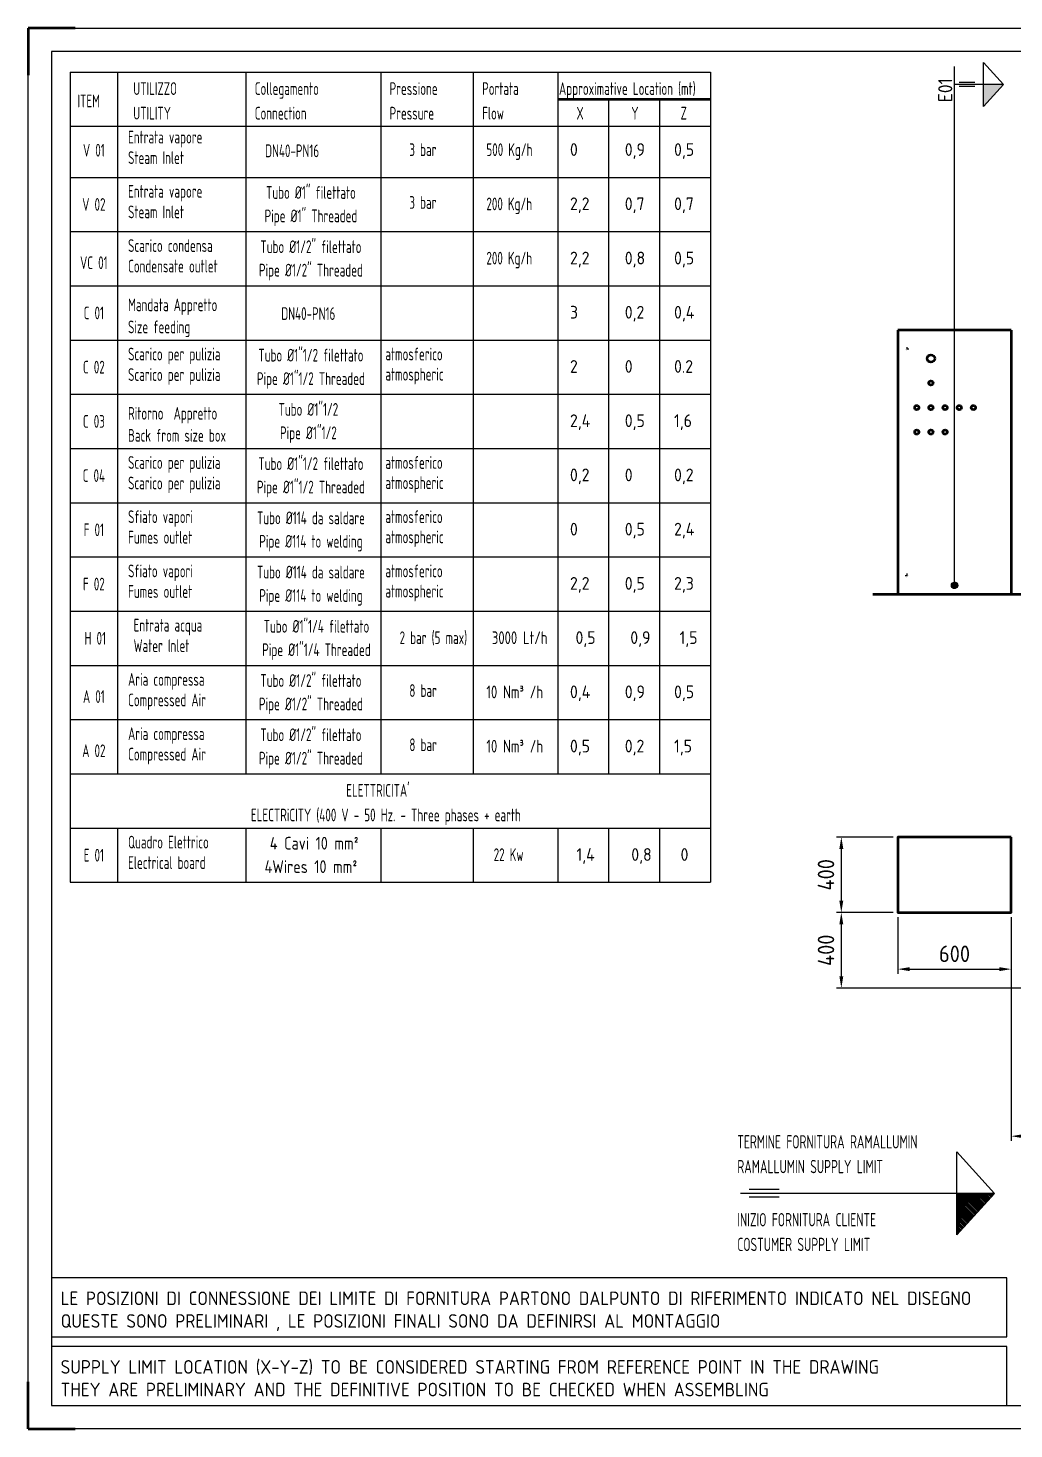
# Model space of a CAD drawing. Header units: millimetres. Extents: x 0 to 10500, y 0 to 7425.
# Drawn here: x 0 to 5226, y 0 to 7425 of the extents above; entities that cross this region are included whole.
import ezdxf
from ezdxf.enums import TextEntityAlignment as Align

# ---------------------------------------------------------------- set-up
doc = ezdxf.new("R2010")
doc.units = ezdxf.units.MM
doc.header["$LTSCALE"] = 25
for name, pattern in [('AM_ISO02W050', [7.5, 6, -1.5]), ('AM_ISO08W050', [18, 12, -1.5, 3, -1.5]), ('DASHDOT', [1, 0.5, -0.25, 0, -0.25])]:
    doc.linetypes.add(name, pattern=pattern)
for name, color, linetype, lineweight in [('AM_0', 7, 'Continuous', 50), ('AM_3', 6, 'AM_ISO02W050', 25), ('AM_5', 3, 'Continuous', 25), ('AM_7', 4, 'AM_ISO08W050', 25), ('AM_8', 1, 'Continuous', 25), ('AM_BOR', 7, 'Continuous', 50)]:
    doc.layers.add(name, color=color, linetype=linetype, lineweight=lineweight)
doc.styles.get("Standard").update_dxf_attribs({"font": 'ISOCP.SHX'})
doc.dimstyles.new('AM_ISO$0', dxfattribs={"dimtxt": 3.5, "dimasz": 2.5, "dimexe": 1, "dimexo": 1, "dimgap": 1.5, "dimtad": 1, "dimdsep": 46, "dimtxsty": 'Standard', "dimcen": 0, "dimclrd": 256, "dimclre": 256, "dimclrt": 2, "dimadec": 0, "dimazin": 2, "dimtp": 0.1, "dimtm": 0.1, "dimtfac": 0.71, "dimtdec": 3, "dimtmove": 0, "dimatfit": 3, "dimfxl": 1, "dimlwd": -1, "dimlwe": -1, "dimarcsym": 1})

# ---------------------------------------------------------------- blocks, each defined once
blk = doc.blocks.new('A3')
for p, q in [((415, 292), (5, 292)), ((5, 292), (5, 5)), ((5, 5), (415, 5))]:
    blk.add_line(p, q)
at = {"layer": 'AM_BOR'}
for p, q in [((10, 297), (0, 297)), ((0, 297), (0, 287)), ((0, 0), (0, 10)), ((0, 0), (10, 0))]:
    blk.add_line(p, q, dxfattribs=at)
at = {"layer": 'AM_BOR', "color": 1, "lineweight": 25}
for p, q in [((0, 297), (420, 297)), ((0, 0), (0, 297)), ((420, 0), (0, 0))]:
    blk.add_line(p, q, dxfattribs=at)
blk = doc.blocks.new('*D15')
at = {"layer": 'AM_5', "transparency": 16777216}
for p, q in [((4585.8, 3137.1), (4285.8, 3137.1)), ((4310.8, 3074.6), (4310.8, 2799.6)), ((4585.8, 2737.1), (4285.8, 2737.1))]:
    blk.add_line(p, q, dxfattribs=at)
for points in [[(4300.4, 3074.6), (4321.2, 3074.6), (4310.8, 3137.1)], [(4300.4, 2799.6), (4321.2, 2799.6), (4310.8, 2737.1)]]:
    blk.add_solid(points, dxfattribs=at)
at = {"layer": 'Defpoints', "color": 0, "transparency": 16777216}
for p in [(4610.8, 3137.1), (4310.8, 2737.1), (4610.8, 2737.1)]:
    blk.add_point(p, dxfattribs=at)
at = {"layer": 'AM_5', "color": 2, "transparency": 16777216, "insert": (4229.6, 2937.1), "char_height": 87.5, "attachment_point": 5, "rotation": 90}
blk.add_mtext('400', dxfattribs=at)
blk = doc.blocks.new('*D16')
at = {"layer": 'AM_5', "transparency": 16777216}
for p, q in [((4610.8, 2712.1), (4610.8, 2412.1)), ((5210.8, 2712.1), (5210.8, 2412.1)), ((4673.3, 2437.1), (5148.3, 2437.1))]:
    blk.add_line(p, q, dxfattribs=at)
for points in [[(4673.3, 2447.5), (4673.3, 2426.7), (4610.8, 2437.1)], [(5148.3, 2447.5), (5148.3, 2426.7), (5210.8, 2437.1)]]:
    blk.add_solid(points, dxfattribs=at)
at = {"layer": 'Defpoints', "color": 0, "transparency": 16777216}
for p in [(4610.8, 2737.1), (5210.8, 2737.1), (5210.8, 2437.1)]:
    blk.add_point(p, dxfattribs=at)
at = {"layer": 'AM_5', "color": 2, "transparency": 16777216, "insert": (4910.8, 2518.3), "char_height": 87.5, "attachment_point": 5}
blk.add_mtext('600', dxfattribs=at)
blk = doc.blocks.new('*D17')
at = {"layer": 'AM_5', "transparency": 16777216}
for p, q in [((5210.8, 2712.1), (5210.8, 1526.7)), ((6310.8, 2312.1), (6310.8, 1526.7)), ((5273.3, 1551.7), (6248.3, 1551.7))]:
    blk.add_line(p, q, dxfattribs=at)
for points in [[(5273.3, 1562.2), (5273.3, 1541.3), (5210.8, 1551.7)], [(6248.3, 1562.2), (6248.3, 1541.3), (6310.8, 1551.7)]]:
    blk.add_solid(points, dxfattribs=at)
at = {"layer": 'Defpoints', "color": 0, "transparency": 16777216}
for p in [(5210.8, 2737.1), (6310.8, 2337.1), (6310.8, 1551.7)]:
    blk.add_point(p, dxfattribs=at)
at = {"layer": 'AM_5', "color": 2, "transparency": 16777216, "insert": (5760.8, 1633), "char_height": 87.5, "attachment_point": 5}
blk.add_mtext('1100', dxfattribs=at)
blk = doc.blocks.new('*D18')
at = {"layer": 'AM_5', "transparency": 16777216}
for p, q in [((4585.8, 2737.1), (4285.8, 2737.1)), ((4310.8, 2674.6), (4310.8, 2399.6)), ((5690.8, 2337.1), (4285.8, 2337.1))]:
    blk.add_line(p, q, dxfattribs=at)
for points in [[(4300.4, 2674.6), (4321.2, 2674.6), (4310.8, 2737.1)], [(4300.4, 2399.6), (4321.2, 2399.6), (4310.8, 2337.1)]]:
    blk.add_solid(points, dxfattribs=at)
at = {"layer": 'Defpoints', "color": 0, "transparency": 16777216}
for p in [(4610.8, 2737.1), (4310.8, 2337.1), (5715.8, 2337.1)]:
    blk.add_point(p, dxfattribs=at)
at = {"layer": 'AM_5', "color": 2, "transparency": 16777216, "insert": (4229.6, 2537.1), "char_height": 87.5, "attachment_point": 5, "rotation": 90}
blk.add_mtext('400', dxfattribs=at)

msp = doc.modelspace()

# ---------------------------------------------------------------- linework, layer by layer
at = {"layer": 'AM_0'}
msp.add_line((2807.489, 7047.834), (3617.489, 7047.834), dxfattribs=at)
at = {"layer": 'AM_0', "color": 7, "linetype": 'Continuous'}
for p, q in [((4610.814, 5823.411), (4610.814, 4423.411)), ((5210.814, 5823.411), (4610.814, 5823.411)), ((5210.814, 5823.411), (5210.814, 4423.411)), ((9971.962, 4423.411), (4478.131, 4423.411))]:
    msp.add_line(p, q, dxfattribs=at)
at = {"layer": 'AM_0'}
msp.add_lwpolyline([(5210.814, 3137.081), (4610.814, 3137.081), (4610.814, 2737.081), (5210.814, 2737.081)], close=True, dxfattribs=at)
at = {"layer": 'AM_0', "color": 7, "linetype": 'Continuous'}
for centre, radius in [((4785.814, 5673.411), 20), ((4785.814, 5543.411), 11.25), ((4710.814, 5413.411), 11.25), ((4785.814, 5413.411), 11.25), ((4860.814, 5413.411), 11.25), ((4935.814, 5413.411), 11.25), ((5010.814, 5413.411), 11.25), ((4710.814, 5283.411), 11.25), ((4785.814, 5283.411), 11.25), ((4860.814, 5283.411), 11.25)]:
    msp.add_circle(centre, radius, dxfattribs=at)
at = {"layer": 'AM_3', "color": 7, "linetype": 'Continuous'}
for p, q in [((223.63, 7191.537), (3617.489, 7191.537)), ((223.63, 7191.537), (223.63, 2897.322)), ((474.37, 7191.537), (474.37, 3472.134)), ((1154.651, 7191.537), (1154.651, 3472.134)), ((1869.265, 7191.537), (1869.265, 3472.134)), ((2359.873, 7191.537), (2359.873, 3472.134)), ((2807.489, 7191.537), (2807.489, 3472.134)), ((3617.489, 7191.537), (3617.489, 2897.322)), ((3077.489, 7047.834), (3077.489, 3472.134)), ((3347.489, 7047.834), (3347.489, 3472.134)), ((223.63, 6904.131), (3617.489, 6904.131)), ((223.63, 6633.6), (3617.489, 6633.6)), ((223.63, 6346.194), (3617.489, 6346.194)), ((223.63, 6058.788), (3617.489, 6058.788)), ((223.63, 5771.382), (3617.489, 5771.382)), ((223.63, 5483.976), (3617.489, 5483.976)), ((223.63, 5196.57), (3617.489, 5196.57)), ((223.63, 4909.164), (3617.489, 4909.164)), ((223.63, 4621.758), (3617.489, 4621.758)), ((223.63, 4334.352), (3617.489, 4334.352)), ((223.63, 4046.946), (3617.489, 4046.946)), ((223.63, 3759.54), (3617.489, 3759.54)), ((223.63, 3472.134), (3617.489, 3472.134)), ((223.63, 3184.728), (3617.489, 3184.728)), ((223.63, 3184.728), (3617.489, 3184.728)), ((474.37, 3184.728), (474.37, 2897.322)), ((1154.651, 3184.728), (1154.651, 2897.322)), ((1869.265, 3184.728), (1869.265, 2897.322)), ((2359.873, 3184.728), (2359.873, 2897.322)), ((2807.489, 3184.728), (2807.489, 2897.322)), ((3077.489, 3184.728), (3077.489, 2897.322)), ((3347.489, 3184.728), (3347.489, 2897.322)), ((223.63, 2897.322), (3617.489, 2897.322)), ((4923.33, 1468.748), (5123.33, 1248.772)), ((4923.33, 1028.804), (4923.33, 1468.748)), ((5123.29, 1248.776), (3776.521, 1248.776)), ((5123.33, 1248.772), (4923.33, 1028.792))]:
    msp.add_line(p, q, dxfattribs=at)
at = {"layer": 'AM_3', "color": 1, "linetype": 'Continuous'}
for p, q in [((4911.814, 4454.148), (4894.164, 4471.813)), ((4894.164, 4471.368), (4911.364, 4454.128)), ((4910.914, 4454.118), (4894.164, 4470.903)), ((4894.164, 4470.428), (4910.464, 4454.123)), ((4909.964, 4454.138), (4894.164, 4469.943)), ((4894.214, 4472.253), (4912.264, 4454.183)), ((4894.214, 4469.438), (4909.464, 4454.173)), ((4912.714, 4454.228), (4894.264, 4472.683)), ((4908.914, 4454.223), (4894.264, 4468.913)), ((4894.314, 4473.098), (4913.114, 4454.278)), ((4894.314, 4468.373), (4908.414, 4454.293)), ((4913.514, 4454.343), (4894.364, 4473.508)), ((4894.414, 4473.908), (4913.914, 4454.413)), ((4907.814, 4454.383), (4894.414, 4467.808)), ((4914.314, 4454.493), (4894.514, 4474.298)), ((4894.514, 4467.218), (4907.264, 4454.503)), ((4894.614, 4474.683), (4914.714, 4454.583)), ((4906.614, 4454.653), (4894.664, 4466.598)), ((4915.064, 4454.678), (4894.714, 4475.058)), ((4894.814, 4475.428), (4915.464, 4454.778)), ((4894.864, 4465.943), (4905.964, 4454.838)), ((4915.814, 4454.888), (4894.914, 4475.793)), ((4895.014, 4476.148), (4916.164, 4455.003)), ((4905.264, 4455.068), (4895.064, 4465.243)), ((4916.514, 4455.128), (4895.164, 4476.493)), ((4895.264, 4476.838), (4916.864, 4455.258)), ((4895.364, 4464.483), (4904.514, 4455.353)), ((4917.214, 4455.393), (4895.414, 4477.173)), ((4895.564, 4477.503), (4917.514, 4455.533)), ((4917.864, 4455.678), (4895.714, 4477.828)), ((4903.664, 4455.728), (4895.764, 4463.638)), ((4895.864, 4478.148), (4918.164, 4455.833)), ((4918.464, 4455.993), (4896.014, 4478.458)), ((4896.164, 4478.768), (4918.764, 4456.153)), ((4896.264, 4462.668), (4902.664, 4456.228)), ((4919.114, 4456.323), (4896.364, 4479.068)), ((4896.514, 4479.368), (4919.364, 4456.498)), ((4919.664, 4456.678), (4896.714, 4479.658)), ((4896.864, 4479.943), (4919.964, 4456.863)), ((4901.464, 4456.983), (4897.014, 4461.443)), ((4920.264, 4457.053), (4897.064, 4480.228)), ((4897.264, 4480.503), (4920.514, 4457.248)), ((4920.814, 4457.448), (4897.464, 4480.773)), ((4897.664, 4481.043), (4921.064, 4457.648)), ((4921.314, 4457.858), (4897.864, 4481.303)), ((4898.114, 4481.563), (4921.564, 4458.073)), ((4921.814, 4458.293), (4898.314, 4481.813)), ((4898.514, 4482.063), (4922.064, 4458.513)), ((4922.314, 4458.743), (4898.764, 4482.303)), ((4899.014, 4482.543), (4922.564, 4458.978)), ((4922.814, 4459.213), (4899.214, 4482.778)), ((4899.464, 4483.008), (4923.014, 4459.458)), ((4923.264, 4459.703), (4899.714, 4483.233)), ((4899.964, 4483.453), (4923.464, 4459.953)), ((4923.664, 4460.213), (4900.214, 4483.668)), ((4900.514, 4483.878), (4923.914, 4460.473)), ((4924.114, 4460.738), (4900.764, 4484.083)), ((4901.014, 4484.283), (4924.314, 4461.008)), ((4924.514, 4461.283), (4901.314, 4484.478)), ((4901.564, 4484.668), (4924.664, 4461.568)), ((4924.864, 4461.853), (4901.864, 4484.853)), ((4902.164, 4485.033), (4925.064, 4462.143)), ((4925.214, 4462.438), (4902.464, 4485.208)), ((4902.764, 4485.378), (4925.414, 4462.738)), ((4925.564, 4463.048), (4903.064, 4485.543)), ((4903.364, 4485.703), (4925.714, 4463.358)), ((4925.864, 4463.678), (4903.714, 4485.858)), ((4904.014, 4486.003), (4926.014, 4463.998)), ((4926.164, 4464.328), (4904.364, 4486.148)), ((4904.664, 4486.283), (4926.314, 4464.663)), ((4926.414, 4465.003), (4905.014, 4486.413)), ((4905.364, 4486.538), (4926.564, 4465.353)), ((4926.664, 4465.708), (4905.714, 4486.658)), ((4906.064, 4486.768), (4926.764, 4466.068)), ((4926.914, 4466.433), (4906.464, 4486.868)), ((4906.814, 4486.968), (4926.964, 4466.808)), ((4927.064, 4467.193), (4907.214, 4487.058)), ((4907.614, 4487.138), (4927.164, 4467.583)), ((4927.214, 4467.978), (4908.014, 4487.208)), ((4908.414, 4487.273), (4927.314, 4468.388)), ((4927.364, 4468.803), (4908.814, 4487.328)), ((4909.264, 4487.373), (4927.414, 4469.228)), ((4927.414, 4469.663), (4909.664, 4487.408)), ((4910.114, 4487.433), (4927.464, 4470.113)), ((4927.464, 4470.573), (4910.614, 4487.448)), ((4911.064, 4487.448), (4927.464, 4471.043)), ((4927.464, 4471.528), (4911.564, 4487.433)), ((4912.064, 4487.403), (4927.414, 4472.028)), ((4927.364, 4472.548), (4912.564, 4487.353)), ((4913.114, 4487.288), (4927.314, 4473.088)), ((4927.214, 4473.643), (4913.664, 4487.198)), ((4914.264, 4487.088), (4927.114, 4474.228)), ((4926.964, 4474.843), (4914.864, 4486.948)), ((4915.514, 4486.768), (4926.814, 4475.488)), ((4926.564, 4476.183), (4916.214, 4486.548)), ((4916.964, 4486.273), (4926.314, 4476.928)), ((4925.964, 4477.753), (4917.764, 4485.918)), ((4918.714, 4485.448), (4925.464, 4478.693)), ((4924.764, 4479.853), (4919.864, 4484.763)), ((4921.814, 4483.278), (4923.314, 4481.808)), ((3980.881, 1268.772), (3822.761, 1268.772)), ((3980.881, 1228.776), (3822.761, 1228.776))]:
    msp.add_line(p, q, dxfattribs=at)
at = {"layer": 'AM_3', "color": 3, "linetype": 'Continuous'}
for p, q in [((4923.33, 1247.704), (5027.57, 1143.464)), ((5023.53, 1139.02), (4923.33, 1239.22)), ((4923.33, 1230.736), (5019.49, 1134.572)), ((5015.45, 1130.128), (4923.33, 1222.248)), ((4923.33, 1213.764), (5011.41, 1125.684)), ((5007.37, 1121.24), (4923.33, 1205.28)), ((4923.33, 1196.792), (5003.33, 1116.796)), ((4999.29, 1112.352), (4923.33, 1188.308)), ((5031.61, 1147.908), (4930.77, 1248.776)), ((4939.25, 1248.776), (5035.65, 1152.352)), ((5039.69, 1156.796), (4947.73, 1248.776)), ((4956.21, 1248.776), (5043.73, 1161.24)), ((5047.77, 1165.688), (4964.69, 1248.776)), ((4973.17, 1248.776), (5051.81, 1170.132)), ((5055.85, 1174.576), (4981.65, 1248.776)), ((4990.13, 1248.776), (5059.89, 1179.02)), ((5063.93, 1183.464), (4998.65, 1248.776)), ((5007.13, 1248.776), (5067.97, 1187.912)), ((5072.01, 1192.356), (5015.61, 1248.776)), ((5024.09, 1248.776), (5076.05, 1196.8)), ((5080.09, 1201.244), (5032.57, 1248.776)), ((5041.05, 1248.776), (5084.13, 1205.688)), ((5088.17, 1210.132), (5049.53, 1248.776)), ((5058.05, 1248.776), (5092.21, 1214.58)), ((5096.25, 1219.024), (5066.53, 1248.776)), ((5075.01, 1248.776), (5100.29, 1223.468)), ((5104.37, 1227.912), (5083.49, 1248.776)), ((5091.97, 1248.776), (5108.41, 1232.356)), ((5112.45, 1236.8), (5100.45, 1248.776)), ((5108.93, 1248.776), (5116.49, 1241.248)), ((5120.53, 1245.692), (5117.41, 1248.776)), ((4923.33, 1179.824), (4995.25, 1107.904)), ((4991.21, 1103.46), (4923.33, 1171.336)), ((4923.33, 1162.852), (4987.17, 1099.016)), ((4983.13, 1094.572), (4923.33, 1154.368)), ((4923.33, 1145.88), (4979.09, 1090.128)), ((4975.05, 1085.684), (4923.33, 1137.396)), ((4923.33, 1128.908), (4971.01, 1081.236)), ((4966.97, 1076.792), (4923.33, 1120.424)), ((4923.33, 1111.94), (4962.93, 1072.348)), ((4958.89, 1067.904), (4923.33, 1103.452)), ((4923.33, 1094.968), (4954.85, 1063.46)), ((4950.81, 1059.012), (4923.33, 1086.484)), ((4923.33, 1077.996), (4946.77, 1054.568)), ((4942.73, 1050.124), (4923.33, 1069.512)), ((4923.33, 1061.028), (4938.69, 1045.68)), ((4934.65, 1041.236), (4923.33, 1052.54)), ((4923.33, 1044.056), (4930.61, 1036.792)), ((4926.57, 1032.344), (4923.33, 1035.572)), ((5187.199, 800.453), (125, 800.453)), ((125, 800.453), (125, 488.486)), ((5187.199, 488.486), (5187.199, 800.453)), ((125, 488.486), (5187.199, 488.486)), ((5187.199, 436.967), (125, 436.967)), ((125, 436.967), (125, 125)), ((5187.199, 125), (5187.199, 436.967)), ((125, 125), (5187.199, 125))]:
    msp.add_line(p, q, dxfattribs=at)
at = {"layer": 'AM_3', "color": 1, "linetype": 'Continuous'}
msp.add_circle((4910.814, 4470.783), 16.665, dxfattribs=at)
at = {"layer": 'AM_5'}
for p, q in [((4910.814, 4470.783), (4910.814, 7221.715)), ((5064.464, 7241.765), (5170.564, 7125.065)), ((5064.464, 7008.315), (5064.464, 7241.765)), ((5019.214, 7135.665), (4935.314, 7135.665)), ((5170.564, 7125.065), (4910.814, 7125.065)), ((5019.214, 7114.465), (4935.314, 7114.465)), ((5170.564, 7125.065), (5064.464, 7008.315))]:
    msp.add_line(p, q, dxfattribs=at)
at = {"layer": 'AM_7', "color": 1, "linetype": 'DASHDOT'}
for p, q in [((4668.314, 5723.411), (4648.314, 5723.411)), ((4658.314, 5733.411), (4658.314, 5713.411)), ((4658.314, 4533.411), (4658.314, 4513.411)), ((4648.314, 4523.411), (4668.314, 4523.411))]:
    msp.add_line(p, q, dxfattribs=at)
at = {"layer": 'AM_8'}
msp.add_solid([(5064.464, 7125.065), (5064.464, 7008.315), (5170.564, 7125.065)], dxfattribs=at)

# ---------------------------------------------------------------- block references
at = {"lineweight": 0, "xscale": 25, "yscale": 25, "zscale": 25}
msp.add_blockref('A3', (0, 0), dxfattribs=at)

# ---------------------------------------------------------------- texts
at = {"layer": 'AM_3', "color": 2, "linetype": 'Continuous', "width": 0.7}
for s, p in [('UTILIZZO', (558.034, 7070.293)), ('Collegamento', (1201.757, 7070.293)), ('Pressione ', (1916.371, 7070.293)), ('Portata', (2406.979, 7070.293)), ('Approximative Location (mt)', (2814.418, 7070.293)), ('ITEM', (262.294, 7004.54)), ('UTILITY', (558.034, 6939.816)), ('Connection', (1201.757, 6939.816)), ('Pressure', (1916.371, 6939.816)), ('Flow', (2406.979, 6939.816)), ('X', (2907.133, 6939.816)), ('Y', (3197.639, 6939.816)), ('Z', (3458.786, 6939.816)), ("ELETTRICITA'", (1686.678, 3350.89)), ('ELECTRiCITY (400 V - 50 Hz. - Three phases + earth', (1181.37, 3220.413))]:
    msp.add_text(s, height=67.5, dxfattribs=at).set_placement(p)
at = {"layer": 'AM_3', "color": 3, "linetype": 'Continuous'}
for s, height, width, p in [('Entrata vapore', 67.5, 0.7, (530.386, 6812.988)), ('Steam Inlet', 67.5, 0.7, (530.386, 6704.239)), ('3 bar', 67.5, 0.7, (2021.266, 6746.439)), ('500 Kg/h', 67.5, 0.7, (2429.58, 6746.439)), ('Entrata vapore', 67.5, 0.7, (530.386, 6525.582)), ('3 bar', 67.5, 0.7, (2021.266, 6466.562)), ('Steam Inlet', 67.5, 0.7, (530.386, 6416.833)), ('200 Kg/h', 67.5, 0.7, (2429.58, 6459.033)), ('Scarico condensa', 67.5, 0.7, (530.386, 6238.176)), ('200 Kg/h', 67.5, 0.7, (2429.58, 6171.627)), ('Condensate outlet', 67.5, 0.7, (530.386, 6129.427)), ('Mandata Appretto', 67.5, 0.7, (530.386, 5924.131)), ('Size feeding', 67.5, 0.7, (530.386, 5807.067)), ('Scarico per pulizia', 67.5, 0.7, (530.386, 5663.364)), ('atmosferico', 67.5, 0.7, (1893.871, 5663.364)), ('Scarico per pulizia', 67.5, 0.7, (530.386, 5554.615)), ('atmospheric', 67.5, 0.7, (1893.871, 5556.375)), ('Ritorno  Appretto', 67.5, 0.7, (530.386, 5349.319)), ('Back from size box', 67.5, 0.7, (530.386, 5232.255)), ('Scarico per pulizia', 67.5, 0.7, (530.386, 5088.552)), ('atmosferico', 67.5, 0.7, (1893.871, 5088.552)), ('atmospheric', 67.5, 0.7, (1893.871, 4981.563)), ('Scarico per pulizia', 67.5, 0.7, (530.386, 4979.803)), ('Sfiato vapori', 67.5, 0.7, (530.386, 4801.146)), ('atmosferico', 67.5, 0.7, (1893.871, 4801.146)), ('Fumes outlet', 67.5, 0.7, (530.386, 4692.397)), ('atmospheric', 67.5, 0.7, (1893.871, 4694.157)), ('Sfiato vapori', 67.5, 0.7, (530.386, 4513.74)), ('atmosferico', 67.5, 0.7, (1893.871, 4513.74)), ('Fumes outlet', 67.5, 0.7, (530.386, 4404.991)), ('atmospheric', 67.5, 0.7, (1893.871, 4406.751)), ('Entrata acqua', 67.5, 0.7, (559.674, 4226.334)), ('2 bar (5 max)', 67.5, 0.7, (1969.619, 4159.785)), ('Water Inlet', 67.5, 0.7, (559.674, 4117.585)), ('3000 Lt/h', 67.5, 0.8, (2458.867, 4159.785)), ('Aria compressa', 67.5, 0.7, (530.386, 3938.928)), ('8 bar', 67.5, 0.7, (2021.266, 3879.908)), ('10 Nm³ /h', 67.5, 0.8, (2429.58, 3872.379)), ('Compressed Air', 67.5, 0.7, (530.386, 3830.179)), ('Aria compressa', 67.5, 0.7, (530.386, 3651.522)), ('8 bar', 67.5, 0.7, (2021.266, 3592.502)), ('10 Nm³ /h', 67.5, 0.8, (2429.58, 3584.973)), ('Compressed Air', 67.5, 0.7, (530.386, 3542.773)), ('Quadro Elettrico', 67.5, 0.7, (530.386, 3076.71)), ('22 Kw', 67.5, 0.7, (2468.238, 3010.161)), ('Electrical board', 67.5, 0.7, (530.386, 2967.961)), ('TERMINE FORNITURA RAMALLUMIN', 70.6596, 0.7, (3759.441, 1486.549)), ('RAMALLUMIN SUPPLY LIMIT', 70.6596, 0.7, (3759.441, 1355.436)), ('INIZIO FORNITURA CLIENTE', 70.6596, 0.7, (3759.441, 1073.764)), ('COSTUMER SUPPLY LIMIT', 70.6596, 0.7, (3759.441, 942.651))]:
    msp.add_text(s, height=height, dxfattribs=dict(at, width=width)).set_placement(p)
at = {"layer": 'AM_3', "color": 2, "linetype": 'Continuous', "width": 0.7}
for s, p in [('V 01', (349, 6743.53)), ('V 02', (349, 6456.124)), ('VC 01', (349, 6147.358)), ('C 01', (349, 5881.312)), ('C 02', (349, 5593.906)), ('C 03', (349, 5306.5)), ('C 04', (349, 5019.094)), ('F 01', (349, 4731.688)), ('F 02', (349, 4444.282)), ('H 01', (356.521, 4156.876)), ('A 01', (349, 3848.11)), ('A 02', (349, 3560.704)), ('E 01', (349, 3007.252))]:
    msp.add_text(s, height=67.5, dxfattribs=at).set_placement(p, align=Align.CENTER)
at = {"layer": 'AM_3', "color": 3, "linetype": 'Continuous'}
for s, width, p in [('DN40-PN16', 0.7, (1399.955, 6740.418)), ('Tubo %%C1" filettato', 0.7, (1499.565, 6519.561)), ('Pipe %%C1" Threaded', 0.7, (1499.565, 6395.452)), ('Tubo %%C1/2" filettato', 0.7, (1499.565, 6232.155)), ('Pipe %%C1/2" Threaded', 0.7, (1499.565, 6108.046)), ('DN40-PN16', 0.7, (1485.603, 5877.753)), ('Tubo %%C1"1/2 filettato', 0.7, (1499.565, 5657.343)), ('Pipe %%C1"1/2 Threaded', 0.7, (1499.565, 5533.234)), ('Tubo %%C1"1/2 ', 0.7, (1499.565, 5369.937)), ('Pipe %%C1"1/2 ', 0.7, (1499.565, 5245.828)), ('Tubo %%C1"1/2 filettato', 0.7, (1499.565, 5082.531)), ('Pipe %%C1"1/2 Threaded', 0.7, (1499.565, 4958.422)), ('Tubo %%C114 da saldare', 0.7, (1499.565, 4795.125)), ('Pipe %%C114 to welding', 0.7, (1499.565, 4671.016)), ('Tubo %%C114 da saldare', 0.7, (1499.565, 4507.719)), ('Pipe %%C114 to welding', 0.7, (1499.565, 4383.61)), ('Tubo %%C1"1/4 filettato', 0.7, (1528.852, 4220.313)), ('Pipe %%C1"1/4 Threaded', 0.7, (1528.852, 4096.204)), ('Tubo %%C1/2" filettato', 0.7, (1499.565, 3932.907)), ('Pipe %%C1/2" Threaded', 0.7, (1499.565, 3808.798)), ('Tubo %%C1/2" filettato', 0.7, (1499.565, 3645.501)), ('Pipe %%C1/2" Threaded', 0.7, (1499.565, 3521.392)), (' 4 Cavi 10 mm²', 0.9, (1499.565, 3070.689)), (' 4Wires 10 mm² ', 0.9, (1499.565, 2946.58))]:
    msp.add_text(s, height=67.5, dxfattribs=dict(at, width=width)).set_placement(p, align=Align.CENTER)
for s, p in [('0', (2872.544, 6747.122)), ('0,9', (3163.05, 6747.122)), ('0,5', (3424.197, 6747.122)), ('2,2', (2872.544, 6459.716)), ('0,7', (3163.05, 6459.716)), ('0,7', (3424.197, 6459.716)), ('2,2', (2872.544, 6172.31)), ('0,8', (3163.05, 6172.31)), ('0,5', (3424.197, 6172.31)), ('3', (2872.544, 5884.904)), ('0,2', (3163.05, 5884.904)), ('0,4', (3424.197, 5884.904)), ('2', (2872.544, 5597.498)), ('0', (3163.05, 5597.498)), ('0.2', (3424.197, 5597.498)), ('2,4', (2872.544, 5310.092)), ('0,5', (3163.05, 5310.092)), ('1,6', (3424.197, 5310.092)), ('0,2', (2872.544, 5022.686)), ('0', (3163.05, 5022.686)), ('0,2', (3424.197, 5022.686)), ('0', (2872.544, 4735.28)), ('0,5', (3163.05, 4735.28)), ('2,4', (3424.197, 4735.28)), ('2,2', (2872.544, 4447.874)), ('0,5', (3163.05, 4447.874)), ('2,3', (3424.197, 4447.874)), ('0,5', (2901.831, 4160.468)), ('0,9', (3192.338, 4160.468)), ('1,5', (3453.484, 4160.468)), ('0,4', (2872.544, 3873.062)), ('0,9', (3163.05, 3873.062)), ('0,5', (3424.197, 3873.062)), ('0,5', (2872.544, 3585.656)), ('0,2', (3163.05, 3585.656)), ('1,5', (3424.197, 3585.656)), ('1,4', (2907.133, 3010.844)), ('0,8', (3197.639, 3010.844)), ('0', (3458.786, 3010.844))]:
    msp.add_text(s, height=67.5, dxfattribs=at).set_placement(p)
at = {"layer": 'AM_3', "color": 2, "linetype": 'Continuous'}
for s, p in [('LE POSIZIONI DI CONNESSIONE DEI LIMITE DI FORNITURA PARTONO DALPUNTO DI RIFERIMENTO INDICATO NEL DISEGNO', (173.015, 656.467)), ('QUESTE SONO PRELIMINARI , LE POSIZIONI FINALI SONO DA DEFINIRSI AL MONTAGGIO', (173.015, 536.479)), ('SUPPLY LIMIT LOCATION (X-Y-Z) TO BE CONSIDERED STARTING FROM REFERENCE POINT IN THE DRAWING', (173.015, 292.983)), ('THEY ARE PRELIMINARY AND THE DEFINITIVE POSITION TO BE CHECKED WHEN ASSEMBLING', (173.015, 172.995))]:
    msp.add_text(s, height=71.9928, dxfattribs=at).set_placement(p)
at = {"layer": 'AM_5', "color": 2, "linetype": 'Continuous'}
msp.add_text('E01', height=74.9875, rotation=90.0001, dxfattribs=at).set_placement((4899.164, 7031.615))

# ---------------------------------------------------------------- dimensions: what is measured, and where the dimension line sits
at = {"layer": 'AM_5'}
for base, p1, p2, picture, middle in [((4310.814, 2737.081), (4610.814, 3137.081), (4610.814, 2737.081), '*D15', (4229.564, 2937.081)), ((4310.814, 2337.083), (4610.814, 2737.081), (5715.814, 2337.083), '*D18', (4229.564, 2537.082))]:
    dim = msp.add_linear_dim(base=base, p1=p1, p2=p2, angle=90, dimstyle='AM_ISO$0', override={"dimscale": 25, "dimtix": 1}, dxfattribs=at)
    dim.commit()
    dim.dimension.update_dxf_attribs({"geometry": picture, "text_midpoint": middle})
for base, p1, p2, override, picture, middle in [((5210.814, 2437.081), (4610.814, 2737.081), (5210.814, 2737.081), {"dimscale": 25}, '*D16', (4910.814, 2518.331)), ((6310.814, 1551.747), (5210.814, 2737.081), (6310.814, 2337.083), {"dimscale": 25, "dimtix": 1}, '*D17', (5760.814, 1632.997))]:
    dim = msp.add_linear_dim(base=base, p1=p1, p2=p2, dimstyle='AM_ISO$0', override=override, dxfattribs=at)
    dim.commit()
    dim.dimension.update_dxf_attribs({"geometry": picture, "text_midpoint": middle})

doc.saveas('drawing.dxf')
